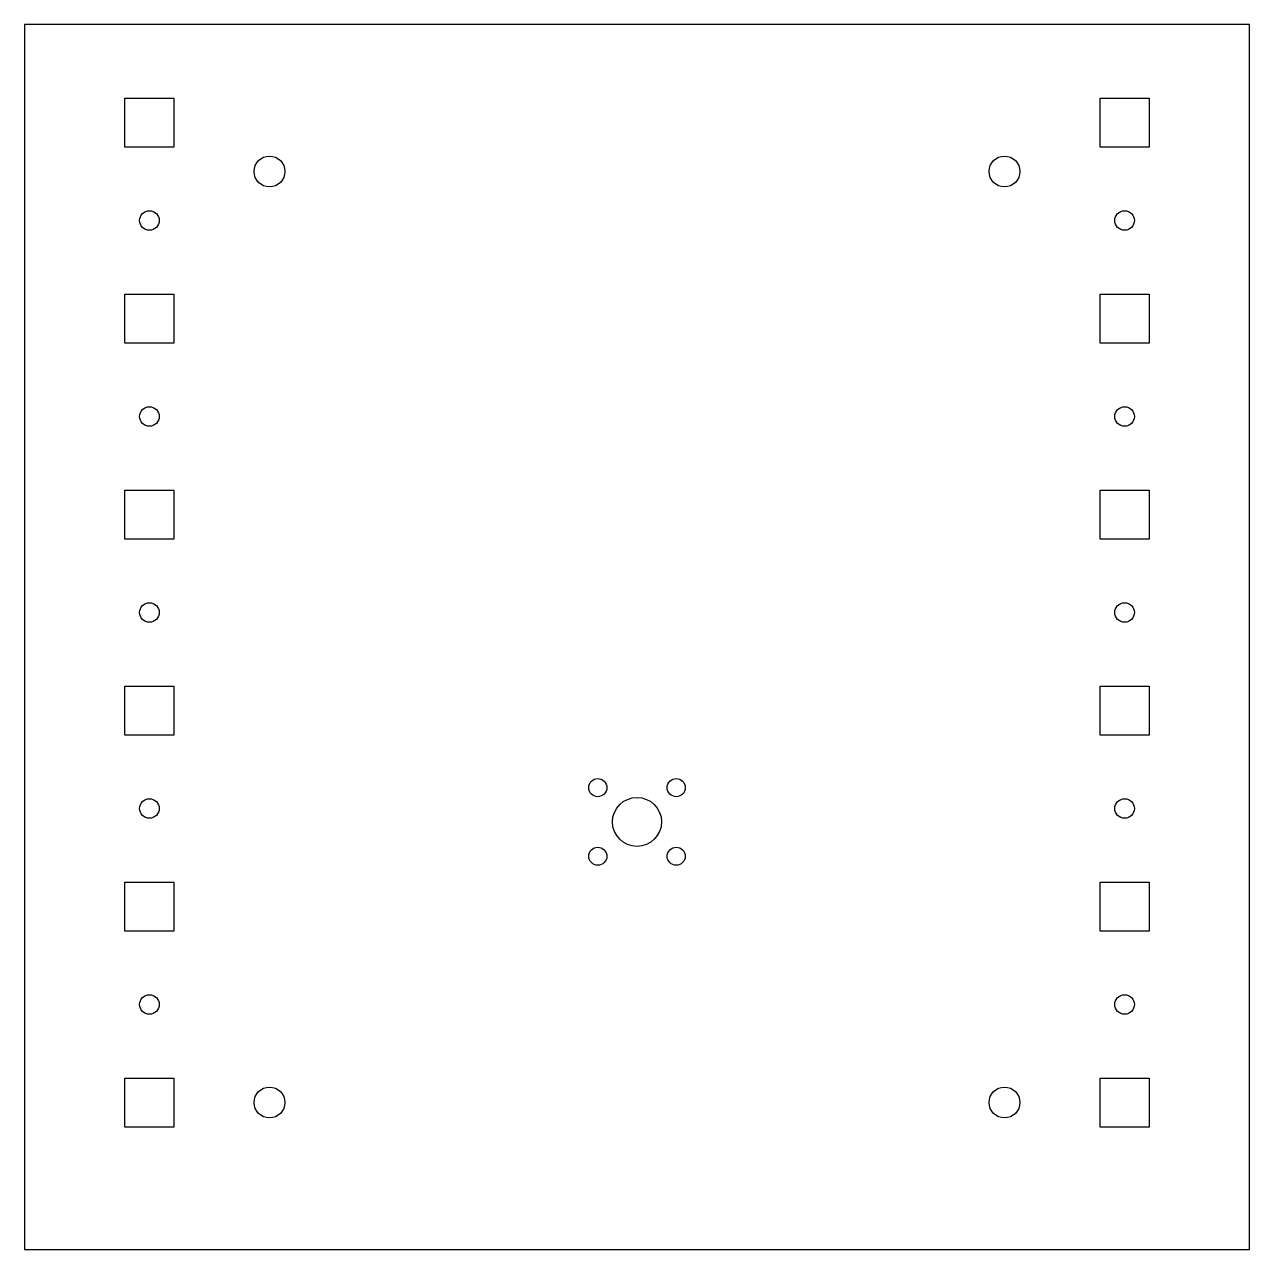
# Model space of a CAD drawing. Header units: millimetres. Extents: x -125 to 125, y -125 to 125.
import ezdxf

# ---------------------------------------------------------------- set-up
doc = ezdxf.new("R2010")
doc.units = ezdxf.units.MM

msp = doc.modelspace()

# ---------------------------------------------------------------- linework, layer by layer
for points in [[(125, -125), (125, 125), (-125, 125), (-125, -125)], [(-104.5, 100), (-104.5, 110), (-94.5, 110), (-94.5, 100)], [(104.5, 110), (104.5, 100), (94.5, 100), (94.5, 110)], [(-104.5, 70), (-94.5, 70), (-94.5, 60), (-104.5, 60)], [(104.5, 70), (104.5, 60), (94.5, 60), (94.5, 70)], [(-104.5, 20), (-104.5, 30), (-94.5, 30), (-94.5, 20)], [(94.5, 30), (104.5, 30), (104.5, 20), (94.5, 20)], [(-104.5, -10), (-94.5, -10), (-94.5, -20), (-104.5, -20)], [(94.5, -10), (104.5, -10), (104.5, -20), (94.5, -20)], [(-104.5, -60), (-104.5, -50), (-94.5, -50), (-94.5, -60)], [(94.5, -60), (94.5, -50), (104.5, -50), (104.5, -60)], [(-104.5, -90), (-94.5, -90), (-94.5, -100), (-104.5, -100)], [(94.5, -90), (104.5, -90), (104.5, -100), (94.5, -100)]]:
    msp.add_lwpolyline(points, close=True)
for centre, radius in [((-75, 95), 3.15), ((75, 95), 3.15), ((-99.5, 85), 2), ((99.5, 85), 2), ((-99.5, 45), 2), ((99.5, 45), 2), ((-99.5, 5), 2), ((99.5, 5), 2), ((-8, -30.74), 1.85), ((8, -30.74), 1.85), ((-99.5, -35), 2), ((0, -37.74), 5), ((99.5, -35), 2), ((-8, -44.74), 1.85), ((8, -44.74), 1.85), ((-99.5, -75), 2), ((99.5, -75), 2), ((-75, -95), 3.15), ((75, -95), 3.15)]:
    msp.add_circle(centre, radius)

doc.saveas('drawing.dxf')
